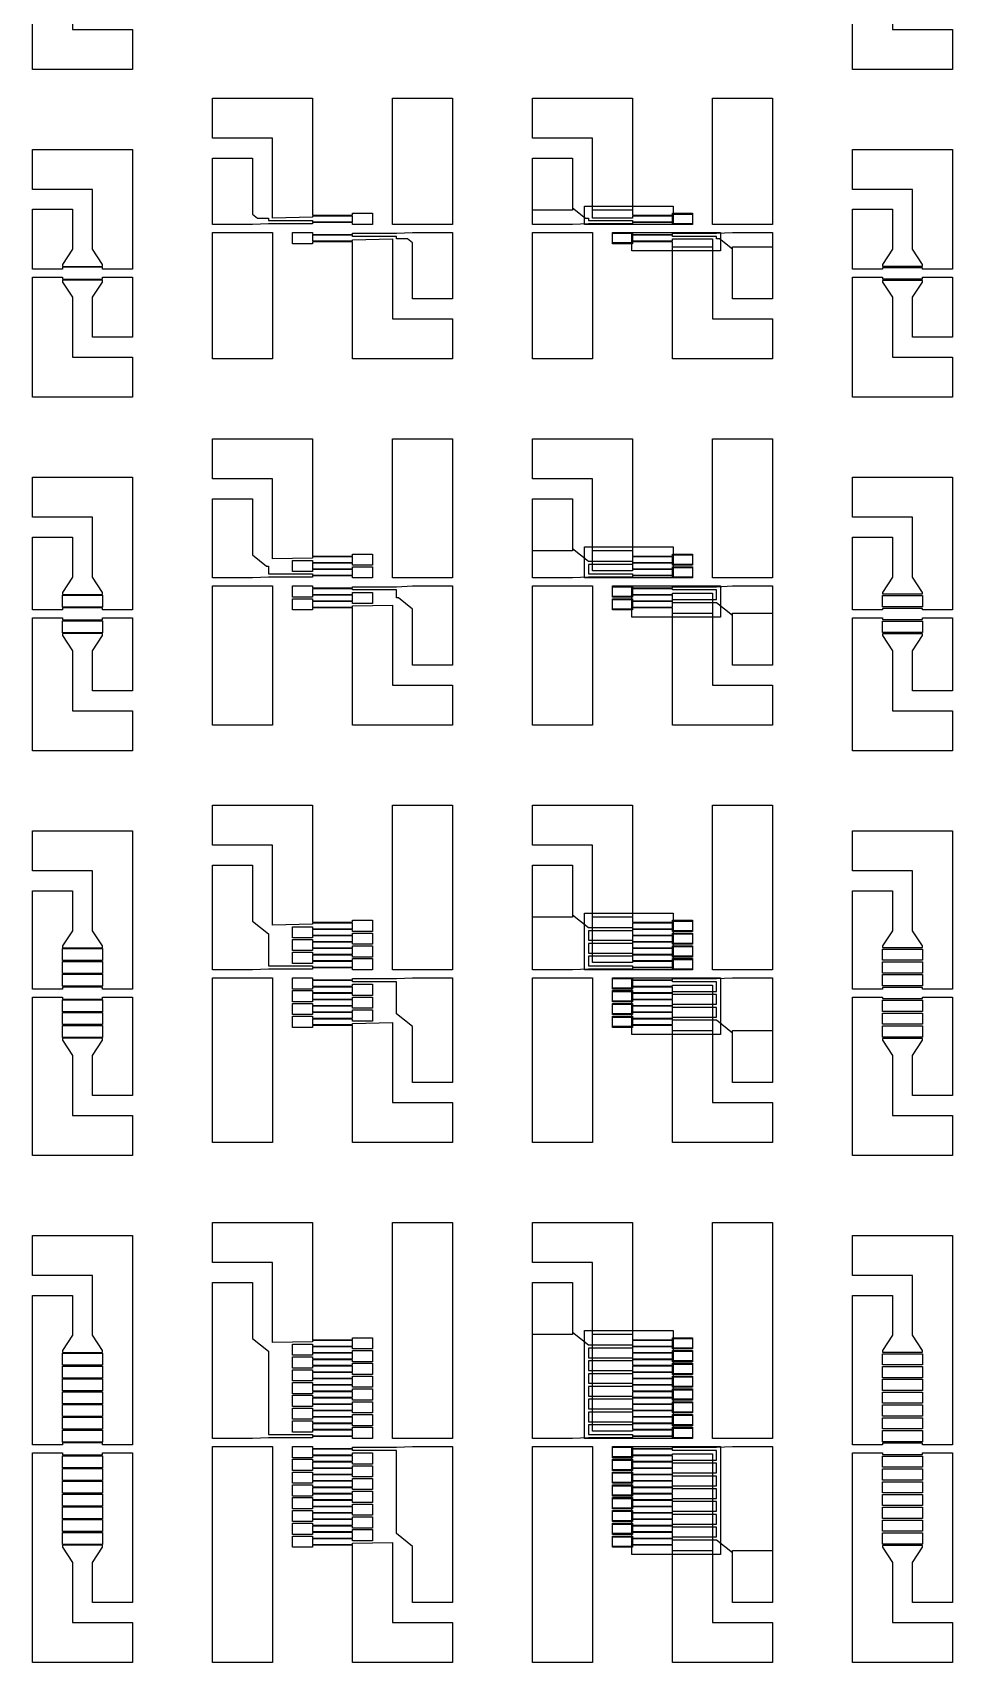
# Model space of a CAD drawing. Extents: x 34075 to 44925, y 3480 to 14722.
# Drawn here: x 36925 to 39225, y 3480 to 7556 of the extents above; entities that cross this region are included whole.
import ezdxf

# ---------------------------------------------------------------- set-up
doc = ezdxf.new("R2010")
doc.units = 0
for name, color, linetype in [('L1D0', 1, 'CONTINUOUS'), ('L2D0', 2, 'CONTINUOUS'), ('L3D0', 3, 'CONTINUOUS')]:
    doc.layers.add(name, color=color, linetype=linetype)

msp = doc.modelspace()

# ---------------------------------------------------------------- linework, layer by layer
at = {"layer": 'L1D0'}
for points in [[(37825, 7076), (37825, 7392), (37975, 7392), (37975, 7076)], [(38527, 7078), (38527, 7092), (38525, 7094), (38525, 7097), (38425, 7097), (38425, 7092), (38325, 7092), (38325, 7292), (38175, 7292), (38175, 7392), (38425, 7392), (38425, 7099), (38525, 7099), (38525, 7102), (38575, 7102), (38575, 7078)], [(38625, 7076), (38625, 7392), (38775, 7392), (38775, 7076)], [(38175, 7112), (38175, 7242), (38275, 7242), (38275, 7112)], [(37375, 6740), (37375, 7056), (37525, 7056), (37525, 6740)], [(38175, 6740), (38175, 7056), (38325, 7056), (38325, 6740)], [(38525, 6740), (38525, 7033), (38425, 7033), (38425, 7030), (38375, 7030), (38375, 7054), (38423, 7054), (38423, 7040), (38425, 7038), (38425, 7035), (38525, 7035), (38525, 7040), (38625, 7040), (38625, 6840), (38775, 6840), (38775, 6740)], [(38675, 6890), (38675, 7020), (38775, 7020), (38775, 6890)], [(37825, 6192), (37825, 6540), (37975, 6540), (37975, 6192)], [(38527, 6194), (38527, 6208), (38525, 6210), (38525, 6213), (38425, 6213), (38425, 6210), (38325, 6210), (38325, 6440), (38175, 6440), (38175, 6540), (38425, 6540), (38425, 6247), (38525, 6247), (38525, 6250), (38575, 6250), (38575, 6226), (38527, 6226), (38527, 6240), (38525, 6242), (38525, 6245), (38425, 6245), (38425, 6215), (38525, 6215), (38525, 6218), (38575, 6218), (38575, 6194)], [(38625, 6192), (38625, 6540), (38775, 6540), (38775, 6192)], [(38175, 6260), (38175, 6390), (38275, 6390), (38275, 6260)], [(37375, 5824), (37375, 6172), (37525, 6172), (37525, 5824)], [(38175, 5824), (38175, 6172), (38325, 6172), (38325, 5824)], [(38525, 5824), (38525, 6117), (38425, 6117), (38425, 6114), (38375, 6114), (38375, 6138), (38423, 6138), (38423, 6124), (38425, 6122), (38425, 6119), (38525, 6119), (38525, 6149), (38425, 6149), (38425, 6146), (38375, 6146), (38375, 6170), (38423, 6170), (38423, 6156), (38425, 6154), (38425, 6151), (38525, 6151), (38525, 6154), (38625, 6154), (38625, 5924), (38775, 5924), (38775, 5824)], [(38675, 5974), (38675, 6104), (38775, 6104), (38775, 5974)], [(37825, 5212), (37825, 5624), (37975, 5624), (37975, 5212)], [(38527, 5214), (38527, 5228), (38525, 5230), (38525, 5233), (38425, 5233), (38425, 5230), (38325, 5230), (38325, 5524), (38175, 5524), (38175, 5624), (38425, 5624), (38425, 5331), (38525, 5331), (38525, 5334), (38575, 5334), (38575, 5310), (38527, 5310), (38527, 5324), (38525, 5326), (38525, 5329), (38425, 5329), (38425, 5299), (38525, 5299), (38525, 5302), (38575, 5302), (38575, 5278), (38527, 5278), (38527, 5292), (38525, 5294), (38525, 5297), (38425, 5297), (38425, 5267), (38525, 5267), (38525, 5270), (38575, 5270), (38575, 5246), (38527, 5246), (38527, 5260), (38525, 5262), (38525, 5265), (38425, 5265), (38425, 5235), (38525, 5235), (38525, 5238), (38575, 5238), (38575, 5214)], [(38625, 5212), (38625, 5624), (38775, 5624), (38775, 5212)], [(38175, 5344), (38175, 5474), (38275, 5474), (38275, 5344)], [(37375, 4780), (37375, 5192), (37525, 5192), (37525, 4780)], [(38175, 4780), (38175, 5192), (38325, 5192), (38325, 4780)], [(38525, 4780), (38525, 5073), (38425, 5073), (38425, 5070), (38375, 5070), (38375, 5094), (38423, 5094), (38423, 5080), (38425, 5078), (38425, 5075), (38525, 5075), (38525, 5105), (38425, 5105), (38425, 5102), (38375, 5102), (38375, 5126), (38423, 5126), (38423, 5112), (38425, 5110), (38425, 5107), (38525, 5107), (38525, 5137), (38425, 5137), (38425, 5134), (38375, 5134), (38375, 5158), (38423, 5158), (38423, 5144), (38425, 5142), (38425, 5139), (38525, 5139), (38525, 5169), (38425, 5169), (38425, 5166), (38375, 5166), (38375, 5190), (38423, 5190), (38423, 5176), (38425, 5174), (38425, 5171), (38525, 5171), (38525, 5174), (38625, 5174), (38625, 4880), (38775, 4880), (38775, 4780)], [(38675, 4930), (38675, 5060), (38775, 5060), (38775, 4930)], [(37825, 4040), (37825, 4580), (37975, 4580), (37975, 4040)], [(38527, 4042), (38527, 4056), (38525, 4058), (38525, 4061), (38425, 4061), (38425, 4058), (38325, 4058), (38325, 4480), (38175, 4480), (38175, 4580), (38425, 4580), (38425, 4287), (38525, 4287), (38525, 4290), (38575, 4290), (38575, 4266), (38527, 4266), (38527, 4280), (38525, 4282), (38525, 4285), (38425, 4285), (38425, 4255), (38525, 4255), (38525, 4258), (38575, 4258), (38575, 4234), (38527, 4234), (38527, 4248), (38525, 4250), (38525, 4253), (38425, 4253), (38425, 4223), (38525, 4223), (38525, 4226), (38575, 4226), (38575, 4202), (38527, 4202), (38527, 4216), (38525, 4218), (38525, 4221), (38425, 4221), (38425, 4191), (38525, 4191), (38525, 4194), (38575, 4194), (38575, 4170), (38527, 4170), (38527, 4184), (38525, 4186), (38525, 4189), (38425, 4189), (38425, 4159), (38525, 4159), (38525, 4162), (38575, 4162), (38575, 4138), (38527, 4138), (38527, 4152), (38525, 4154), (38525, 4157), (38425, 4157), (38425, 4127), (38525, 4127), (38525, 4130), (38575, 4130), (38575, 4106), (38527, 4106), (38527, 4120), (38525, 4122), (38525, 4125), (38425, 4125), (38425, 4095), (38525, 4095), (38525, 4098), (38575, 4098), (38575, 4074), (38527, 4074), (38527, 4088), (38525, 4090), (38525, 4093), (38425, 4093), (38425, 4063), (38525, 4063), (38525, 4066), (38575, 4066), (38575, 4042)], [(38625, 4040), (38625, 4580), (38775, 4580), (38775, 4040)], [(38175, 4300), (38175, 4430), (38275, 4430), (38275, 4300)], [(37375, 3480), (37375, 4020), (37525, 4020), (37525, 3480)], [(38175, 3480), (38175, 4020), (38325, 4020), (38325, 3480)], [(38525, 3480), (38525, 3773), (38425, 3773), (38425, 3770), (38375, 3770), (38375, 3794), (38423, 3794), (38423, 3780), (38425, 3778), (38425, 3775), (38525, 3775), (38525, 3805), (38425, 3805), (38425, 3802), (38375, 3802), (38375, 3826), (38423, 3826), (38423, 3812), (38425, 3810), (38425, 3807), (38525, 3807), (38525, 3837), (38425, 3837), (38425, 3834), (38375, 3834), (38375, 3858), (38423, 3858), (38423, 3844), (38425, 3842), (38425, 3839), (38525, 3839), (38525, 3869), (38425, 3869), (38425, 3866), (38375, 3866), (38375, 3890), (38423, 3890), (38423, 3876), (38425, 3874), (38425, 3871), (38525, 3871), (38525, 3901), (38425, 3901), (38425, 3898), (38375, 3898), (38375, 3922), (38423, 3922), (38423, 3908), (38425, 3906), (38425, 3903), (38525, 3903), (38525, 3933), (38425, 3933), (38425, 3930), (38375, 3930), (38375, 3954), (38423, 3954), (38423, 3940), (38425, 3938), (38425, 3935), (38525, 3935), (38525, 3965), (38425, 3965), (38425, 3962), (38375, 3962), (38375, 3986), (38423, 3986), (38423, 3972), (38425, 3970), (38425, 3967), (38525, 3967), (38525, 3997), (38425, 3997), (38425, 3994), (38375, 3994), (38375, 4018), (38423, 4018), (38423, 4004), (38425, 4002), (38425, 3999), (38525, 3999), (38525, 4002), (38625, 4002), (38625, 3580), (38775, 3580), (38775, 3480)], [(38675, 3630), (38675, 3760), (38775, 3760), (38775, 3630)]]:
    msp.add_lwpolyline(points, close=True, dxfattribs=at)
at = {"layer": 'L2D0'}
for points in [[(38305, 7076), (38305, 7122), (38527, 7122), (38527, 7076)], [(38423, 7010), (38423, 7056), (38645, 7056), (38645, 7010)], [(38305, 6192), (38305, 6270), (38527, 6270), (38527, 6192)], [(38423, 6094), (38423, 6172), (38645, 6172), (38645, 6094)], [(38305, 5212), (38305, 5354), (38527, 5354), (38527, 5212)], [(38423, 5050), (38423, 5192), (38645, 5192), (38645, 5050)], [(38305, 4040), (38305, 4310), (38527, 4310), (38527, 4040)], [(38423, 3750), (38423, 4020), (38645, 4020), (38645, 3750)]]:
    msp.add_lwpolyline(points, close=True, dxfattribs=at)
at = {"layer": 'L3D0'}
for points in [[(36925, 7464), (36925, 7876), (37000, 7876), (37000, 7871), (37100, 7871), (37100, 7876), (37175, 7876), (37175, 7614), (37075, 7614), (37075, 7714), (37100, 7752), (37100, 7757), (37000, 7757), (37000, 7752), (37025, 7714), (37025, 7564), (37175, 7564), (37175, 7464)], [(38975, 7464), (38975, 7876), (39050, 7876), (39050, 7872), (39150, 7872), (39150, 7876), (39225, 7876), (39225, 7614), (39125, 7614), (39125, 7714), (39150, 7752), (39150, 7756), (39050, 7756), (39050, 7752), (39075, 7714), (39075, 7564), (39225, 7564), (39225, 7464)], [(37375, 7076), (37375, 7242), (37475, 7242), (37475, 7102), (37487.5, 7092), (37515, 7092), (37515, 7086), (37625, 7086), (37625, 7083), (37725, 7083), (37725, 7097), (37625, 7097), (37625, 7094), (37525, 7092), (37525, 7292), (37375, 7292), (37375, 7392), (37625, 7392), (37625, 7099), (37725, 7099), (37725, 7104), (37775, 7104), (37775, 7076), (37725, 7076), (37725, 7081), (37625, 7081), (37625, 7078), (37515, 7078), (37475, 7076)], [(37825, 7076), (37825, 7392), (37975, 7392), (37975, 7076)], [(38325, 7112), (38325, 7292), (38175, 7292), (38175, 7392), (38425, 7392), (38425, 7112)], [(38625, 7076), (38625, 7392), (38775, 7392), (38775, 7076)], [(36925, 6964), (36925, 7114), (37025, 7114), (37025, 7014), (37000, 6976), (37000, 6971), (37100, 6971), (37100, 6976), (37075, 7014), (37075, 7164), (36925, 7164), (36925, 7264), (37175, 7264), (37175, 6964), (37100, 6964), (37100, 6969), (37000, 6969), (37000, 6964)], [(38975, 6964), (38975, 7114), (39075, 7114), (39075, 7014), (39050, 6976), (39050, 6972), (39150, 6972), (39150, 6976), (39125, 7014), (39125, 7164), (38975, 7164), (38975, 7264), (39225, 7264), (39225, 6964), (39150, 6964), (39150, 6968), (39050, 6968), (39050, 6964)], [(38175, 7076), (38175, 7242), (38275, 7242), (38275, 7118), (38307.5, 7092), (38315, 7092), (38315, 7086), (38425, 7086), (38425, 7083), (38525, 7083), (38525, 7104), (38575, 7104), (38575, 7076), (38525, 7076), (38525, 7081), (38425, 7081), (38425, 7078), (38315, 7078), (38275, 7076)], [(37375, 6740), (37375, 7056), (37525, 7056), (37525, 6740)], [(37725, 6740), (37725, 7033), (37625, 7033), (37625, 7028), (37575, 7028), (37575, 7056), (37625, 7056), (37625, 7051), (37725, 7051), (37725, 7054), (37835, 7054), (37875, 7056), (37975, 7056), (37975, 6890), (37875, 6890), (37875, 7030), (37862.5, 7040), (37835, 7040), (37835, 7046), (37725, 7046), (37725, 7049), (37625, 7049), (37625, 7035), (37725, 7035), (37725, 7038), (37825, 7040), (37825, 6840), (37975, 6840), (37975, 6740)], [(38175, 6740), (38175, 7056), (38325, 7056), (38325, 6740)], [(38675, 6890), (38675, 7014), (38642.5, 7040), (38635, 7040), (38635, 7046), (38525, 7046), (38525, 7049), (38425, 7049), (38425, 7028), (38375, 7028), (38375, 7056), (38425, 7056), (38425, 7051), (38525, 7051), (38525, 7054), (38635, 7054), (38675, 7056), (38775, 7056), (38775, 6890)], [(38525, 6740), (38525, 7020), (38625, 7020), (38625, 6840), (38775, 6840), (38775, 6740)], [(36925, 6644), (36925, 6944), (37000, 6944), (37000, 6939), (37100, 6939), (37100, 6944), (37175, 6944), (37175, 6794), (37075, 6794), (37075, 6894), (37100, 6932), (37100, 6937), (37000, 6937), (37000, 6932), (37025, 6894), (37025, 6744), (37175, 6744), (37175, 6644)], [(38975, 6644), (38975, 6944), (39050, 6944), (39050, 6940), (39150, 6940), (39150, 6944), (39225, 6944), (39225, 6794), (39125, 6794), (39125, 6894), (39150, 6932), (39150, 6936), (39050, 6936), (39050, 6932), (39075, 6894), (39075, 6744), (39225, 6744), (39225, 6644)], [(37375, 6192), (37375, 6390), (37475, 6390), (37475, 6250), (37510, 6222), (37515, 6222), (37515, 6202), (37625, 6202), (37625, 6199), (37725, 6199), (37725, 6213), (37625, 6213), (37625, 6208), (37575, 6208), (37575, 6236), (37625, 6236), (37625, 6231), (37725, 6231), (37725, 6245), (37625, 6245), (37625, 6242), (37525, 6240), (37525, 6440), (37375, 6440), (37375, 6540), (37625, 6540), (37625, 6247), (37725, 6247), (37725, 6252), (37775, 6252), (37775, 6224), (37725, 6224), (37725, 6229), (37625, 6229), (37625, 6215), (37725, 6215), (37725, 6220), (37775, 6220), (37775, 6192), (37725, 6192), (37725, 6197), (37625, 6197), (37625, 6194), (37515, 6194), (37475, 6192)], [(37825, 6192), (37825, 6540), (37975, 6540), (37975, 6192)], [(38325, 6260), (38325, 6440), (38175, 6440), (38175, 6540), (38425, 6540), (38425, 6260)], [(38625, 6192), (38625, 6540), (38775, 6540), (38775, 6192)], [(36925, 6112), (36925, 6294), (37025, 6294), (37025, 6194), (37000, 6156), (37000, 6151), (37100, 6151), (37100, 6156), (37075, 6194), (37075, 6344), (36925, 6344), (36925, 6444), (37175, 6444), (37175, 6112), (37100, 6112), (37100, 6117), (37000, 6117), (37000, 6112)], [(38975, 6112), (38975, 6294), (39075, 6294), (39075, 6194), (39050, 6156), (39050, 6152), (39150, 6152), (39150, 6156), (39125, 6194), (39125, 6344), (38975, 6344), (38975, 6444), (39225, 6444), (39225, 6112), (39150, 6112), (39150, 6116), (39050, 6116), (39050, 6112)], [(38175, 6192), (38175, 6390), (38275, 6390), (38275, 6266), (38315, 6234), (38425, 6234), (38425, 6231), (38525, 6231), (38525, 6252), (38575, 6252), (38575, 6224), (38525, 6224), (38525, 6229), (38425, 6229), (38425, 6226), (38315, 6226), (38315, 6202), (38425, 6202), (38425, 6199), (38525, 6199), (38525, 6220), (38575, 6220), (38575, 6192), (38525, 6192), (38525, 6197), (38425, 6197), (38425, 6194), (38315, 6194), (38275, 6192)], [(37375, 5824), (37375, 6172), (37525, 6172), (37525, 5824)], [(37725, 5824), (37725, 6117), (37625, 6117), (37625, 6112), (37575, 6112), (37575, 6140), (37625, 6140), (37625, 6135), (37725, 6135), (37725, 6149), (37625, 6149), (37625, 6144), (37575, 6144), (37575, 6172), (37625, 6172), (37625, 6167), (37725, 6167), (37725, 6170), (37835, 6170), (37875, 6172), (37975, 6172), (37975, 5974), (37875, 5974), (37875, 6114), (37840, 6142), (37835, 6142), (37835, 6162), (37725, 6162), (37725, 6165), (37625, 6165), (37625, 6151), (37725, 6151), (37725, 6156), (37775, 6156), (37775, 6128), (37725, 6128), (37725, 6133), (37625, 6133), (37625, 6119), (37725, 6119), (37725, 6122), (37825, 6124), (37825, 5924), (37975, 5924), (37975, 5824)], [(38175, 5824), (38175, 6172), (38325, 6172), (38325, 5824)], [(38675, 5974), (38675, 6098), (38635, 6130), (38525, 6130), (38525, 6133), (38425, 6133), (38425, 6112), (38375, 6112), (38375, 6140), (38425, 6140), (38425, 6135), (38525, 6135), (38525, 6138), (38635, 6138), (38635, 6162), (38525, 6162), (38525, 6165), (38425, 6165), (38425, 6144), (38375, 6144), (38375, 6172), (38425, 6172), (38425, 6167), (38525, 6167), (38525, 6170), (38635, 6170), (38675, 6172), (38775, 6172), (38775, 5974)], [(37000, 6119), (37000, 6149), (37100, 6149), (37100, 6119)], [(39050, 6120), (39050, 6148), (39150, 6148), (39150, 6120)], [(36925, 5760), (36925, 6092), (37000, 6092), (37000, 6087), (37100, 6087), (37100, 6092), (37175, 6092), (37175, 5910), (37075, 5910), (37075, 6010), (37100, 6048), (37100, 6053), (37000, 6053), (37000, 6048), (37025, 6010), (37025, 5860), (37175, 5860), (37175, 5760)], [(37000, 6055), (37000, 6085), (37100, 6085), (37100, 6055)], [(38525, 5824), (38525, 6104), (38625, 6104), (38625, 5924), (38775, 5924), (38775, 5824)], [(38975, 5760), (38975, 6092), (39050, 6092), (39050, 6088), (39150, 6088), (39150, 6092), (39225, 6092), (39225, 5910), (39125, 5910), (39125, 6010), (39150, 6048), (39150, 6052), (39050, 6052), (39050, 6048), (39075, 6010), (39075, 5860), (39225, 5860), (39225, 5760)], [(39050, 6056), (39050, 6084), (39150, 6084), (39150, 6056)], [(37375, 5212), (37375, 5474), (37475, 5474), (37475, 5334), (37515, 5302), (37515, 5222), (37625, 5222), (37625, 5219), (37725, 5219), (37725, 5233), (37625, 5233), (37625, 5228), (37575, 5228), (37575, 5256), (37625, 5256), (37625, 5251), (37725, 5251), (37725, 5265), (37625, 5265), (37625, 5260), (37575, 5260), (37575, 5288), (37625, 5288), (37625, 5283), (37725, 5283), (37725, 5297), (37625, 5297), (37625, 5292), (37575, 5292), (37575, 5320), (37625, 5320), (37625, 5315), (37725, 5315), (37725, 5329), (37625, 5329), (37625, 5326), (37525, 5324), (37525, 5524), (37375, 5524), (37375, 5624), (37625, 5624), (37625, 5331), (37725, 5331), (37725, 5336), (37775, 5336), (37775, 5308), (37725, 5308), (37725, 5313), (37625, 5313), (37625, 5299), (37725, 5299), (37725, 5304), (37775, 5304), (37775, 5276), (37725, 5276), (37725, 5281), (37625, 5281), (37625, 5267), (37725, 5267), (37725, 5272), (37775, 5272), (37775, 5244), (37725, 5244), (37725, 5249), (37625, 5249), (37625, 5235), (37725, 5235), (37725, 5240), (37775, 5240), (37775, 5212), (37725, 5212), (37725, 5217), (37625, 5217), (37625, 5214), (37515, 5214), (37475, 5212)], [(37825, 5212), (37825, 5624), (37975, 5624), (37975, 5212)], [(38325, 5344), (38325, 5524), (38175, 5524), (38175, 5624), (38425, 5624), (38425, 5344)], [(38625, 5212), (38625, 5624), (38775, 5624), (38775, 5212)], [(36925, 5164), (36925, 5410), (37025, 5410), (37025, 5310), (37000, 5272), (37000, 5267), (37100, 5267), (37100, 5272), (37075, 5310), (37075, 5460), (36925, 5460), (36925, 5560), (37175, 5560), (37175, 5164), (37100, 5164), (37100, 5169), (37000, 5169), (37000, 5164)], [(38975, 5164), (38975, 5410), (39075, 5410), (39075, 5310), (39050, 5272), (39050, 5268), (39150, 5268), (39150, 5272), (39125, 5310), (39125, 5460), (38975, 5460), (38975, 5560), (39225, 5560), (39225, 5164), (39150, 5164), (39150, 5168), (39050, 5168), (39050, 5164)], [(38175, 5212), (38175, 5474), (38275, 5474), (38275, 5350), (38315, 5318), (38425, 5318), (38425, 5315), (38525, 5315), (38525, 5336), (38575, 5336), (38575, 5308), (38525, 5308), (38525, 5313), (38425, 5313), (38425, 5310), (38315, 5310), (38315, 5286), (38425, 5286), (38425, 5283), (38525, 5283), (38525, 5304), (38575, 5304), (38575, 5276), (38525, 5276), (38525, 5281), (38425, 5281), (38425, 5278), (38315, 5278), (38315, 5254), (38425, 5254), (38425, 5251), (38525, 5251), (38525, 5272), (38575, 5272), (38575, 5244), (38525, 5244), (38525, 5249), (38425, 5249), (38425, 5246), (38315, 5246), (38315, 5222), (38425, 5222), (38425, 5219), (38525, 5219), (38525, 5240), (38575, 5240), (38575, 5212), (38525, 5212), (38525, 5217), (38425, 5217), (38425, 5214), (38315, 5214), (38275, 5212)], [(37000, 5235), (37000, 5265), (37100, 5265), (37100, 5235)], [(39050, 5236), (39050, 5264), (39150, 5264), (39150, 5236)], [(37000, 5203), (37000, 5233), (37100, 5233), (37100, 5203)], [(39050, 5204), (39050, 5232), (39150, 5232), (39150, 5204)], [(37000, 5171), (37000, 5201), (37100, 5201), (37100, 5171)], [(37375, 4780), (37375, 5192), (37525, 5192), (37525, 4780)], [(37725, 4780), (37725, 5073), (37625, 5073), (37625, 5068), (37575, 5068), (37575, 5096), (37625, 5096), (37625, 5091), (37725, 5091), (37725, 5105), (37625, 5105), (37625, 5100), (37575, 5100), (37575, 5128), (37625, 5128), (37625, 5123), (37725, 5123), (37725, 5137), (37625, 5137), (37625, 5132), (37575, 5132), (37575, 5160), (37625, 5160), (37625, 5155), (37725, 5155), (37725, 5169), (37625, 5169), (37625, 5164), (37575, 5164), (37575, 5192), (37625, 5192), (37625, 5187), (37725, 5187), (37725, 5190), (37835, 5190), (37875, 5192), (37975, 5192), (37975, 4930), (37875, 4930), (37875, 5070), (37835, 5102), (37835, 5182), (37725, 5182), (37725, 5185), (37625, 5185), (37625, 5171), (37725, 5171), (37725, 5176), (37775, 5176), (37775, 5148), (37725, 5148), (37725, 5153), (37625, 5153), (37625, 5139), (37725, 5139), (37725, 5144), (37775, 5144), (37775, 5116), (37725, 5116), (37725, 5121), (37625, 5121), (37625, 5107), (37725, 5107), (37725, 5112), (37775, 5112), (37775, 5084), (37725, 5084), (37725, 5089), (37625, 5089), (37625, 5075), (37725, 5075), (37725, 5078), (37825, 5080), (37825, 4880), (37975, 4880), (37975, 4780)], [(38175, 4780), (38175, 5192), (38325, 5192), (38325, 4780)], [(38675, 4930), (38675, 5054), (38635, 5086), (38525, 5086), (38525, 5089), (38425, 5089), (38425, 5068), (38375, 5068), (38375, 5096), (38425, 5096), (38425, 5091), (38525, 5091), (38525, 5094), (38635, 5094), (38635, 5118), (38525, 5118), (38525, 5121), (38425, 5121), (38425, 5100), (38375, 5100), (38375, 5128), (38425, 5128), (38425, 5123), (38525, 5123), (38525, 5126), (38635, 5126), (38635, 5150), (38525, 5150), (38525, 5153), (38425, 5153), (38425, 5132), (38375, 5132), (38375, 5160), (38425, 5160), (38425, 5155), (38525, 5155), (38525, 5158), (38635, 5158), (38635, 5182), (38525, 5182), (38525, 5185), (38425, 5185), (38425, 5164), (38375, 5164), (38375, 5192), (38425, 5192), (38425, 5187), (38525, 5187), (38525, 5190), (38635, 5190), (38675, 5192), (38775, 5192), (38775, 4930)], [(39050, 5172), (39050, 5200), (39150, 5200), (39150, 5172)], [(36925, 4748), (36925, 5144), (37000, 5144), (37000, 5139), (37100, 5139), (37100, 5144), (37175, 5144), (37175, 4898), (37075, 4898), (37075, 4998), (37100, 5036), (37100, 5041), (37000, 5041), (37000, 5036), (37025, 4998), (37025, 4848), (37175, 4848), (37175, 4748)], [(37000, 5107), (37000, 5137), (37100, 5137), (37100, 5107)], [(38975, 4748), (38975, 5144), (39050, 5144), (39050, 5140), (39150, 5140), (39150, 5144), (39225, 5144), (39225, 4898), (39125, 4898), (39125, 4998), (39150, 5036), (39150, 5040), (39050, 5040), (39050, 5036), (39075, 4998), (39075, 4848), (39225, 4848), (39225, 4748)], [(39050, 5108), (39050, 5136), (39150, 5136), (39150, 5108)], [(37000, 5075), (37000, 5105), (37100, 5105), (37100, 5075)], [(39050, 5076), (39050, 5104), (39150, 5104), (39150, 5076)], [(37000, 5043), (37000, 5073), (37100, 5073), (37100, 5043)], [(38525, 4780), (38525, 5060), (38625, 5060), (38625, 4880), (38775, 4880), (38775, 4780)], [(39050, 5044), (39050, 5072), (39150, 5072), (39150, 5044)], [(37375, 4040), (37375, 4430), (37475, 4430), (37475, 4290), (37515, 4258), (37515, 4050), (37625, 4050), (37625, 4047), (37725, 4047), (37725, 4061), (37625, 4061), (37625, 4056), (37575, 4056), (37575, 4084), (37625, 4084), (37625, 4079), (37725, 4079), (37725, 4093), (37625, 4093), (37625, 4088), (37575, 4088), (37575, 4116), (37625, 4116), (37625, 4111), (37725, 4111), (37725, 4125), (37625, 4125), (37625, 4120), (37575, 4120), (37575, 4148), (37625, 4148), (37625, 4143), (37725, 4143), (37725, 4157), (37625, 4157), (37625, 4152), (37575, 4152), (37575, 4180), (37625, 4180), (37625, 4175), (37725, 4175), (37725, 4189), (37625, 4189), (37625, 4184), (37575, 4184), (37575, 4212), (37625, 4212), (37625, 4207), (37725, 4207), (37725, 4221), (37625, 4221), (37625, 4216), (37575, 4216), (37575, 4244), (37625, 4244), (37625, 4239), (37725, 4239), (37725, 4253), (37625, 4253), (37625, 4248), (37575, 4248), (37575, 4276), (37625, 4276), (37625, 4271), (37725, 4271), (37725, 4285), (37625, 4285), (37625, 4282), (37525, 4280), (37525, 4480), (37375, 4480), (37375, 4580), (37625, 4580), (37625, 4287), (37725, 4287), (37725, 4292), (37775, 4292), (37775, 4264), (37725, 4264), (37725, 4269), (37625, 4269), (37625, 4255), (37725, 4255), (37725, 4260), (37775, 4260), (37775, 4232), (37725, 4232), (37725, 4237), (37625, 4237), (37625, 4223), (37725, 4223), (37725, 4228), (37775, 4228), (37775, 4200), (37725, 4200), (37725, 4205), (37625, 4205), (37625, 4191), (37725, 4191), (37725, 4196), (37775, 4196), (37775, 4168), (37725, 4168), (37725, 4173), (37625, 4173), (37625, 4159), (37725, 4159), (37725, 4164), (37775, 4164), (37775, 4136), (37725, 4136), (37725, 4141), (37625, 4141), (37625, 4127), (37725, 4127), (37725, 4132), (37775, 4132), (37775, 4104), (37725, 4104), (37725, 4109), (37625, 4109), (37625, 4095), (37725, 4095), (37725, 4100), (37775, 4100), (37775, 4072), (37725, 4072), (37725, 4077), (37625, 4077), (37625, 4063), (37725, 4063), (37725, 4068), (37775, 4068), (37775, 4040), (37725, 4040), (37725, 4045), (37625, 4045), (37625, 4042), (37515, 4042), (37475, 4040)], [(37825, 4040), (37825, 4580), (37975, 4580), (37975, 4040)], [(38325, 4300), (38325, 4480), (38175, 4480), (38175, 4580), (38425, 4580), (38425, 4300)], [(38625, 4040), (38625, 4580), (38775, 4580), (38775, 4040)], [(36925, 4024), (36925, 4398), (37025, 4398), (37025, 4298), (37000, 4260), (37000, 4255), (37100, 4255), (37100, 4260), (37075, 4298), (37075, 4448), (36925, 4448), (36925, 4548), (37175, 4548), (37175, 4024), (37100, 4024), (37100, 4029), (37000, 4029), (37000, 4024)], [(38975, 4024), (38975, 4398), (39075, 4398), (39075, 4298), (39050, 4260), (39050, 4256), (39150, 4256), (39150, 4260), (39125, 4298), (39125, 4448), (38975, 4448), (38975, 4548), (39225, 4548), (39225, 4024), (39150, 4024), (39150, 4028), (39050, 4028), (39050, 4024)], [(38175, 4040), (38175, 4430), (38275, 4430), (38275, 4306), (38315, 4274), (38425, 4274), (38425, 4271), (38525, 4271), (38525, 4292), (38575, 4292), (38575, 4264), (38525, 4264), (38525, 4269), (38425, 4269), (38425, 4266), (38315, 4266), (38315, 4242), (38425, 4242), (38425, 4239), (38525, 4239), (38525, 4260), (38575, 4260), (38575, 4232), (38525, 4232), (38525, 4237), (38425, 4237), (38425, 4234), (38315, 4234), (38315, 4210), (38425, 4210), (38425, 4207), (38525, 4207), (38525, 4228), (38575, 4228), (38575, 4200), (38525, 4200), (38525, 4205), (38425, 4205), (38425, 4202), (38315, 4202), (38315, 4178), (38425, 4178), (38425, 4175), (38525, 4175), (38525, 4196), (38575, 4196), (38575, 4168), (38525, 4168), (38525, 4173), (38425, 4173), (38425, 4170), (38315, 4170), (38315, 4146), (38425, 4146), (38425, 4143), (38525, 4143), (38525, 4164), (38575, 4164), (38575, 4136), (38525, 4136), (38525, 4141), (38425, 4141), (38425, 4138), (38315, 4138), (38315, 4114), (38425, 4114), (38425, 4111), (38525, 4111), (38525, 4132), (38575, 4132), (38575, 4104), (38525, 4104), (38525, 4109), (38425, 4109), (38425, 4106), (38315, 4106), (38315, 4082), (38425, 4082), (38425, 4079), (38525, 4079), (38525, 4100), (38575, 4100), (38575, 4072), (38525, 4072), (38525, 4077), (38425, 4077), (38425, 4074), (38315, 4074), (38315, 4050), (38425, 4050), (38425, 4047), (38525, 4047), (38525, 4068), (38575, 4068), (38575, 4040), (38525, 4040), (38525, 4045), (38425, 4045), (38425, 4042), (38315, 4042), (38275, 4040)], [(37000, 4223), (37000, 4253), (37100, 4253), (37100, 4223)], [(39050, 4224), (39050, 4252), (39150, 4252), (39150, 4224)], [(37000, 4191), (37000, 4221), (37100, 4221), (37100, 4191)], [(39050, 4192), (39050, 4220), (39150, 4220), (39150, 4192)], [(37000, 4159), (37000, 4189), (37100, 4189), (37100, 4159)], [(39050, 4160), (39050, 4188), (39150, 4188), (39150, 4160)], [(37000, 4127), (37000, 4157), (37100, 4157), (37100, 4127)], [(37000, 4095), (37000, 4125), (37100, 4125), (37100, 4095)], [(39050, 4128), (39050, 4156), (39150, 4156), (39150, 4128)], [(39050, 4096), (39050, 4124), (39150, 4124), (39150, 4096)], [(37000, 4063), (37000, 4093), (37100, 4093), (37100, 4063)], [(39050, 4064), (39050, 4092), (39150, 4092), (39150, 4064)], [(37000, 4031), (37000, 4061), (37100, 4061), (37100, 4031)], [(39050, 4032), (39050, 4060), (39150, 4060), (39150, 4032)], [(36925, 3480), (36925, 4004), (37000, 4004), (37000, 3999), (37100, 3999), (37100, 4004), (37175, 4004), (37175, 3630), (37075, 3630), (37075, 3730), (37100, 3768), (37100, 3773), (37000, 3773), (37000, 3768), (37025, 3730), (37025, 3580), (37175, 3580), (37175, 3480)], [(37000, 3967), (37000, 3997), (37100, 3997), (37100, 3967)], [(37375, 3480), (37375, 4020), (37525, 4020), (37525, 3480)], [(37725, 3480), (37725, 3773), (37625, 3773), (37625, 3768), (37575, 3768), (37575, 3796), (37625, 3796), (37625, 3791), (37725, 3791), (37725, 3805), (37625, 3805), (37625, 3800), (37575, 3800), (37575, 3828), (37625, 3828), (37625, 3823), (37725, 3823), (37725, 3837), (37625, 3837), (37625, 3832), (37575, 3832), (37575, 3860), (37625, 3860), (37625, 3855), (37725, 3855), (37725, 3869), (37625, 3869), (37625, 3864), (37575, 3864), (37575, 3892), (37625, 3892), (37625, 3887), (37725, 3887), (37725, 3901), (37625, 3901), (37625, 3896), (37575, 3896), (37575, 3924), (37625, 3924), (37625, 3919), (37725, 3919), (37725, 3933), (37625, 3933), (37625, 3928), (37575, 3928), (37575, 3956), (37625, 3956), (37625, 3951), (37725, 3951), (37725, 3965), (37625, 3965), (37625, 3960), (37575, 3960), (37575, 3988), (37625, 3988), (37625, 3983), (37725, 3983), (37725, 3997), (37625, 3997), (37625, 3992), (37575, 3992), (37575, 4020), (37625, 4020), (37625, 4015), (37725, 4015), (37725, 4018), (37835, 4018), (37875, 4020), (37975, 4020), (37975, 3630), (37875, 3630), (37875, 3770), (37835, 3802), (37835, 4010), (37725, 4010), (37725, 4013), (37625, 4013), (37625, 3999), (37725, 3999), (37725, 4004), (37775, 4004), (37775, 3976), (37725, 3976), (37725, 3981), (37625, 3981), (37625, 3967), (37725, 3967), (37725, 3972), (37775, 3972), (37775, 3944), (37725, 3944), (37725, 3949), (37625, 3949), (37625, 3935), (37725, 3935), (37725, 3940), (37775, 3940), (37775, 3912), (37725, 3912), (37725, 3917), (37625, 3917), (37625, 3903), (37725, 3903), (37725, 3908), (37775, 3908), (37775, 3880), (37725, 3880), (37725, 3885), (37625, 3885), (37625, 3871), (37725, 3871), (37725, 3876), (37775, 3876), (37775, 3848), (37725, 3848), (37725, 3853), (37625, 3853), (37625, 3839), (37725, 3839), (37725, 3844), (37775, 3844), (37775, 3816), (37725, 3816), (37725, 3821), (37625, 3821), (37625, 3807), (37725, 3807), (37725, 3812), (37775, 3812), (37775, 3784), (37725, 3784), (37725, 3789), (37625, 3789), (37625, 3775), (37725, 3775), (37725, 3778), (37825, 3780), (37825, 3580), (37975, 3580), (37975, 3480)], [(38175, 3480), (38175, 4020), (38325, 4020), (38325, 3480)], [(38675, 3630), (38675, 3754), (38635, 3786), (38525, 3786), (38525, 3789), (38425, 3789), (38425, 3768), (38375, 3768), (38375, 3796), (38425, 3796), (38425, 3791), (38525, 3791), (38525, 3794), (38635, 3794), (38635, 3818), (38525, 3818), (38525, 3821), (38425, 3821), (38425, 3800), (38375, 3800), (38375, 3828), (38425, 3828), (38425, 3823), (38525, 3823), (38525, 3826), (38635, 3826), (38635, 3850), (38525, 3850), (38525, 3853), (38425, 3853), (38425, 3832), (38375, 3832), (38375, 3860), (38425, 3860), (38425, 3855), (38525, 3855), (38525, 3858), (38635, 3858), (38635, 3882), (38525, 3882), (38525, 3885), (38425, 3885), (38425, 3864), (38375, 3864), (38375, 3892), (38425, 3892), (38425, 3887), (38525, 3887), (38525, 3890), (38635, 3890), (38635, 3914), (38525, 3914), (38525, 3917), (38425, 3917), (38425, 3896), (38375, 3896), (38375, 3924), (38425, 3924), (38425, 3919), (38525, 3919), (38525, 3922), (38635, 3922), (38635, 3946), (38525, 3946), (38525, 3949), (38425, 3949), (38425, 3928), (38375, 3928), (38375, 3956), (38425, 3956), (38425, 3951), (38525, 3951), (38525, 3954), (38635, 3954), (38635, 3978), (38525, 3978), (38525, 3981), (38425, 3981), (38425, 3960), (38375, 3960), (38375, 3988), (38425, 3988), (38425, 3983), (38525, 3983), (38525, 3986), (38635, 3986), (38635, 4010), (38525, 4010), (38525, 4013), (38425, 4013), (38425, 3992), (38375, 3992), (38375, 4020), (38425, 4020), (38425, 4015), (38525, 4015), (38525, 4018), (38635, 4018), (38675, 4020), (38775, 4020), (38775, 3630)], [(38975, 3480), (38975, 4004), (39050, 4004), (39050, 4000), (39150, 4000), (39150, 4004), (39225, 4004), (39225, 3630), (39125, 3630), (39125, 3730), (39150, 3768), (39150, 3772), (39050, 3772), (39050, 3768), (39075, 3730), (39075, 3580), (39225, 3580), (39225, 3480)], [(39050, 3968), (39050, 3996), (39150, 3996), (39150, 3968)], [(37000, 3935), (37000, 3965), (37100, 3965), (37100, 3935)], [(39050, 3936), (39050, 3964), (39150, 3964), (39150, 3936)], [(37000, 3903), (37000, 3933), (37100, 3933), (37100, 3903)], [(39050, 3904), (39050, 3932), (39150, 3932), (39150, 3904)], [(37000, 3871), (37000, 3901), (37100, 3901), (37100, 3871)], [(39050, 3872), (39050, 3900), (39150, 3900), (39150, 3872)], [(37000, 3839), (37000, 3869), (37100, 3869), (37100, 3839)], [(37000, 3807), (37000, 3837), (37100, 3837), (37100, 3807)], [(39050, 3840), (39050, 3868), (39150, 3868), (39150, 3840)], [(39050, 3808), (39050, 3836), (39150, 3836), (39150, 3808)], [(37000, 3775), (37000, 3805), (37100, 3805), (37100, 3775)], [(39050, 3776), (39050, 3804), (39150, 3804), (39150, 3776)], [(38525, 3480), (38525, 3760), (38625, 3760), (38625, 3580), (38775, 3580), (38775, 3480)]]:
    msp.add_lwpolyline(points, close=True, dxfattribs=at)

doc.saveas('drawing.dxf')
